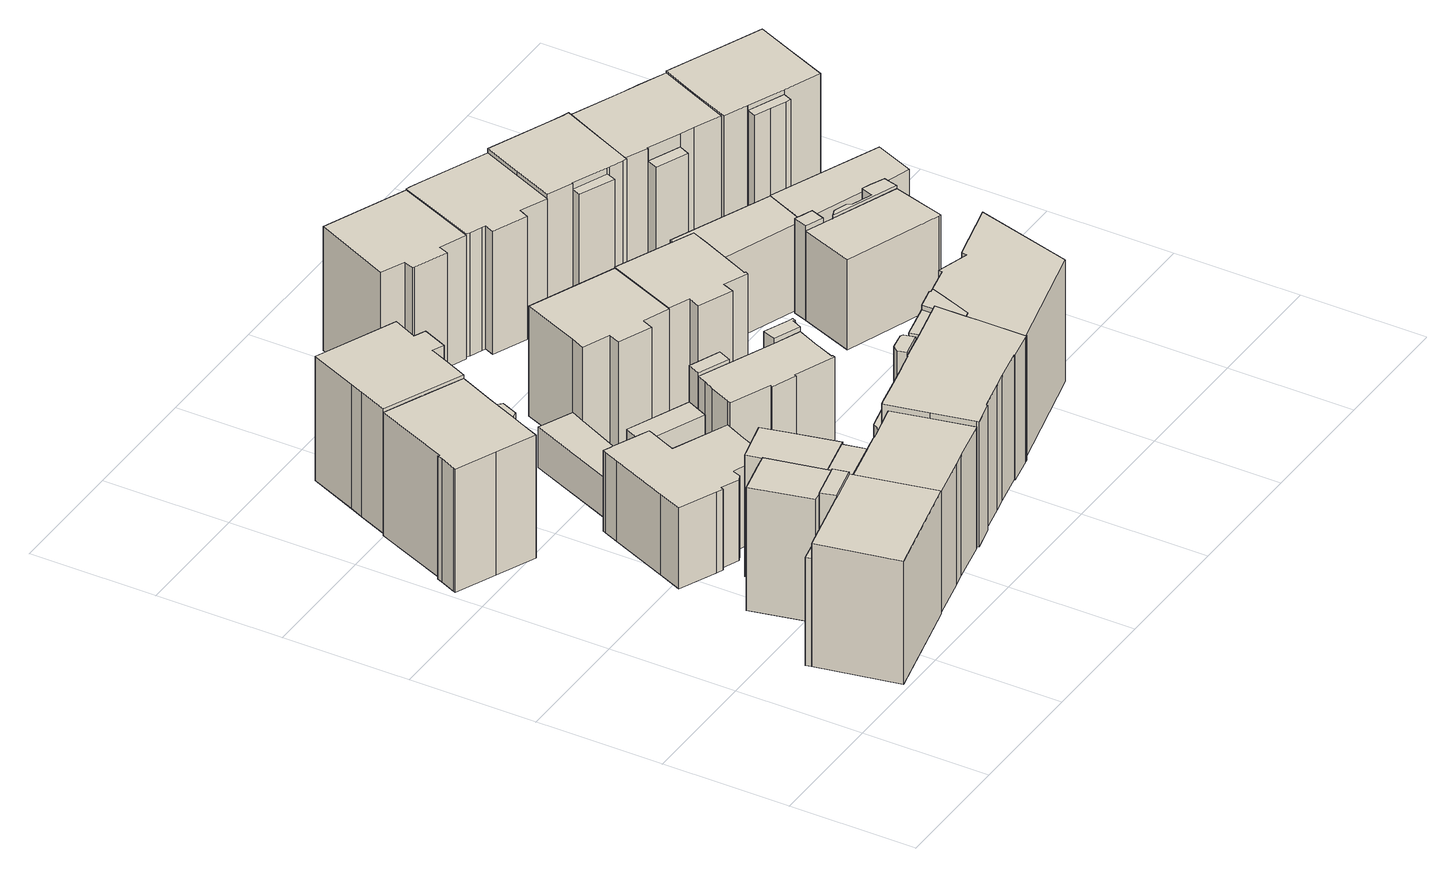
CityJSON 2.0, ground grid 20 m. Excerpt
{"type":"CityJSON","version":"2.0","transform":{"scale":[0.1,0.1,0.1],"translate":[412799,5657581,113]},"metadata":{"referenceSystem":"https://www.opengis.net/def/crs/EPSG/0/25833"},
"CityObjects":{
"building1":{"type":"Building","attributes":{"Gemeindeschluessel":14612000,"Geometrietyp2DReferenz":"3000","function":"31001_9998","roofType":"9999"},"children":["building1-1","building1-2","building1-3","building1-4"]},
"building1-1":{"type":"BuildingPart","attributes":{"Dachtyp_tdc":"tdcFreeFormRoof","Dachneigung":76.19,"QualitaetDacherkennung":17,"Geometrietyp2DReferenz":"3000","measuredHeight":19,"roofType":"5000"},"parents":["building1"],"geometry":[{"type":"Solid","lod":"1","boundaries":[[[[0,1,2,3]],[[4,5,6,7]],[[3,5,4,0]],[[2,6,5,3]],[[1,7,6,2]],[[0,4,7,1]]]]}]},
"building1-2":{"type":"BuildingPart","attributes":{"Dachtyp_tdc":"tdcPolyFlatRoof","Dachneigung":34.21,"QualitaetDacherkennung":70,"Geometrietyp2DReferenz":"3000","measuredHeight":22.89,"roofType":"2100"},"parents":["building1"],"geometry":[{"type":"Solid","lod":"1","boundaries":[[[[8,9,10,11]],[[12,13,14,15]],[[11,13,12,8]],[[10,14,13,11]],[[9,15,14,10]],[[8,12,15,9]]]]}]},
"building1-3":{"type":"BuildingPart","attributes":{"Dachtyp_tdc":"tdcGableRoof","Dachneigung":31.49,"QualitaetDacherkennung":72,"Geometrietyp2DReferenz":"3000","measuredHeight":22.73,"roofType":"3100"},"parents":["building1"],"geometry":[{"type":"Solid","lod":"1","boundaries":[[[[16,17,18,19]],[[20,21,7,12]],[[19,21,20,16]],[[18,7,21,19]],[[17,12,7,18]],[[16,20,12,17]]]]}]},
"building1-4":{"type":"BuildingPart","attributes":{"Dachtyp_tdc":"tdcPolyFlatRoof","Dachneigung":32.73,"QualitaetDacherkennung":65,"Geometrietyp2DReferenz":"3000","measuredHeight":22.92,"roofType":"2100"},"parents":["building1"],"geometry":[{"type":"Solid","lod":"1","boundaries":[[[[22,23,24,25,26,27]],[[14,28,29,30,31,15]],[[27,28,14,22]],[[26,29,28,27]],[[25,30,29,26]],[[24,31,30,25]],[[23,15,31,24]],[[22,14,15,23]]]]}]},
"building2":{"type":"Building","attributes":{"Gemeindeschluessel":14612000,"Geometrietyp2DReferenz":"3000","function":"31001_9998","roofType":"9999"},"children":["building2-1","building2-2"]},
"building2-1":{"type":"BuildingPart","attributes":{"Dachtyp_tdc":"tdcPolyFlatRoof","Dachneigung":29.59,"QualitaetDacherkennung":40,"Geometrietyp2DReferenz":"3000","measuredHeight":20.01,"roofType":"2100"},"parents":["building2"],"geometry":[{"type":"Solid","lod":"1","boundaries":[[[[32,33,34,35,36,37,38]],[[39,40,41,42,43,44,45]],[[38,40,39,32]],[[37,41,40,38]],[[36,42,41,37]],[[35,43,42,36]],[[34,44,43,35]],[[33,45,44,34]],[[32,39,45,33]]]]}]},
"building2-2":{"type":"BuildingPart","attributes":{"Dachtyp_tdc":"tdcGableRoof","Dachneigung":31.29,"QualitaetDacherkennung":81,"Geometrietyp2DReferenz":"3000","measuredHeight":22.71,"roofType":"3100"},"parents":["building2"],"geometry":[{"type":"Solid","lod":"1","boundaries":[[[[46,47,48,49,50,51,52,53,54,55,56,57,58,59]],[[60,61,62,63,64,65,39,45,66,67,68,69,70,71]],[[59,61,60,46]],[[58,62,61,59]],[[57,63,62,58]],[[56,64,63,57]],[[55,65,64,56]],[[54,39,65,55]],[[53,45,39,54]],[[52,66,45,53]],[[51,67,66,52]],[[50,68,67,51]],[[49,69,68,50]],[[48,70,69,49]],[[47,71,70,48]],[[46,60,71,47]]]]}]},
"building3":{"type":"Building","attributes":{"Dachtyp_tdc":"tdcFreeFormRoof","Gemeindeschluessel":14612000,"Dachneigung":10.96,"QualitaetDacherkennung":15,"Geometrietyp2DReferenz":"3000","measuredHeight":14.04,"function":"31001_9998","roofType":"5000"},"geometry":[{"type":"Solid","lod":"1","boundaries":[[[[72,73,74,75,76,77,78,79,80,81,82,83,84,85,86,87,88,89,90,91,92,93,94,95]],[[96,97,98,99,100,101,102,103,104,105,106,107,108,109,110,111,112,113,114,115,116,117,118,119]],[[95,97,96,72]],[[94,98,97,95]],[[93,99,98,94]],[[92,100,99,93]],[[91,101,100,92]],[[90,102,101,91]],[[89,103,102,90]],[[88,104,103,89]],[[87,105,104,88]],[[86,106,105,87]],[[85,107,106,86]],[[84,108,107,85]],[[83,109,108,84]],[[82,110,109,83]],[[81,111,110,82]],[[80,112,111,81]],[[79,113,112,80]],[[78,114,113,79]],[[77,115,114,78]],[[76,116,115,77]],[[75,117,116,76]],[[74,118,117,75]],[[73,119,118,74]],[[72,96,119,73]]]]}]},
"building4":{"type":"Building","attributes":{"Gemeindeschluessel":14612000,"Geometrietyp2DReferenz":"3000","function":"31001_9998","roofType":"9999"},"children":["building4-1","building4-2","building4-3","building4-4","building4-5"]},
"building4-1":{"type":"BuildingPart","attributes":{"Dachtyp_tdc":"tdcFreeFormRoof","Dachneigung":77.38,"QualitaetDacherkennung":15,"Geometrietyp2DReferenz":"3000","measuredHeight":18.76,"roofType":"5000"},"parents":["building4"],"geometry":[{"type":"Solid","lod":"1","boundaries":[[[[120,121,122,123]],[[124,125,126,127]],[[123,125,124,120]],[[122,126,125,123]],[[121,127,126,122]],[[120,124,127,121]]]]}]},
"building4-2":{"type":"BuildingPart","attributes":{"Dachtyp_tdc":"tdcPolyFlatRoof","Dachneigung":0,"QualitaetDacherkennung":67,"Geometrietyp2DReferenz":"3000","measuredHeight":4.17,"roofType":"1000"},"parents":["building4"],"geometry":[{"type":"Solid","lod":"1","boundaries":[[[[128,129,130,131,132,133,134,135,136,137,138]],[[139,140,141,142,143,144,145,146,147,148,149]],[[138,140,139,128]],[[137,141,140,138]],[[136,142,141,137]],[[135,143,142,136]],[[134,144,143,135]],[[133,145,144,134]],[[132,146,145,133]],[[131,147,146,132]],[[130,148,147,131]],[[129,149,148,130]],[[128,139,149,129]]]]}]},
"building4-3":{"type":"BuildingPart","attributes":{"Dachtyp_tdc":"tdcPolyFlatRoof","Dachneigung":31.45,"QualitaetDacherkennung":53,"Geometrietyp2DReferenz":"3000","measuredHeight":22.46,"roofType":"2100"},"parents":["building4"],"geometry":[{"type":"Solid","lod":"1","boundaries":[[[[150,151,152,153,154,155,156]],[[157,141,140,158,159,160,161]],[[156,141,157,150]],[[155,140,141,156]],[[154,158,140,155]],[[153,159,158,154]],[[152,160,159,153]],[[151,161,160,152]],[[150,157,161,151]]]]}]},
"building4-4":{"type":"BuildingPart","attributes":{"Dachtyp_tdc":"tdcGableRoof","Dachneigung":31.78,"QualitaetDacherkennung":64,"Geometrietyp2DReferenz":"3000","measuredHeight":22.28,"roofType":"3100"},"parents":["building4"],"geometry":[{"type":"Solid","lod":"1","boundaries":[[[[162,163,164,165,166,167,168,169,170,171,172,173,174]],[[175,176,124,127,177,178,179,180,181,182,183,184,185]],[[174,176,175,162]],[[173,124,176,174]],[[172,127,124,173]],[[171,177,127,172]],[[170,178,177,171]],[[169,179,178,170]],[[168,180,179,169]],[[167,181,180,168]],[[166,182,181,167]],[[165,183,182,166]],[[164,184,183,165]],[[163,185,184,164]],[[162,175,185,163]]]]}]},
"building4-5":{"type":"BuildingPart","attributes":{"Dachtyp_tdc":"tdcPolyFlatRoof","Dachneigung":34.48,"QualitaetDacherkennung":63,"Geometrietyp2DReferenz":"3000","measuredHeight":22.55,"roofType":"2100"},"parents":["building4"],"geometry":[{"type":"Solid","lod":"1","boundaries":[[[[152,186,187,153]],[[160,159,185,184]],[[153,159,160,152]],[[187,185,159,153]],[[186,184,185,187]],[[152,160,184,186]]]]}]},
"building5":{"type":"Building","attributes":{"Dachtyp_tdc":"tdcFreeFormRoof","Gemeindeschluessel":14612000,"Dachneigung":30.22,"QualitaetDacherkennung":72,"Geometrietyp2DReferenz":"3000","measuredHeight":23.35,"function":"31001_9998","roofType":"5000"},"geometry":[{"type":"Solid","lod":"1","boundaries":[[[[188,189,190,191,192,193,194,195,196,197,198]],[[199,200,201,202,203,204,205,206,207,208,209]],[[198,200,199,188]],[[197,201,200,198]],[[196,202,201,197]],[[195,203,202,196]],[[194,204,203,195]],[[193,205,204,194]],[[192,206,205,193]],[[191,207,206,192]],[[190,208,207,191]],[[189,209,208,190]],[[188,199,209,189]]]]}]},
"building6":{"type":"Building","attributes":{"Dachtyp_tdc":"tdcPolyFlatRoof","Gemeindeschluessel":14612000,"Dachneigung":5.88,"QualitaetDacherkennung":70,"Geometrietyp2DReferenz":"3000","measuredHeight":7.18,"function":"31001_9998","roofType":"2100"},"geometry":[{"type":"Solid","lod":"1","boundaries":[[[[210,211,212,213,214,215]],[[216,217,218,219,220,221]],[[215,217,216,210]],[[214,218,217,215]],[[213,219,218,214]],[[212,220,219,213]],[[211,221,220,212]],[[210,216,221,211]]]]}]},
"building7":{"type":"Building","attributes":{"Dachtyp_tdc":"tdcFreeFormRoof","Gemeindeschluessel":14612000,"Dachneigung":64.32,"QualitaetDacherkennung":4,"Geometrietyp2DReferenz":"3000","measuredHeight":13.69,"function":"31001_9998","roofType":"5000"},"geometry":[{"type":"Solid","lod":"1","boundaries":[[[[222,223,224,225,226,227]],[[228,229,230,231,232,233]],[[227,229,228,222]],[[226,230,229,227]],[[225,231,230,226]],[[224,232,231,225]],[[223,233,232,224]],[[222,228,233,223]]]]}]},
"building8":{"type":"Building","attributes":{"Gemeindeschluessel":14612000,"Geometrietyp2DReferenz":"3000","function":"31001_9998","roofType":"9999"},"children":["building8-1","building8-2","building8-3"]},
"building8-1":{"type":"BuildingPart","attributes":{"Dachtyp_tdc":"tdcGableRoof","Dachneigung":40.02,"QualitaetDacherkennung":52,"Geometrietyp2DReferenz":"3000","measuredHeight":19.2,"roofType":"3100"},"parents":["building8"],"geometry":[{"type":"Solid","lod":"1","boundaries":[[[[234,235,236,237,238,239,240,241,242,243,244,245,246,247,248,249]],[[250,251,252,253,254,255,256,257,232,258,259,260,261,262,263,264]],[[249,251,250,234]],[[248,252,251,249]],[[247,253,252,248]],[[246,254,253,247]],[[245,255,254,246]],[[244,256,255,245]],[[243,257,256,244]],[[242,232,257,243]],[[241,258,232,242]],[[240,259,258,241]],[[239,260,259,240]],[[238,261,260,239]],[[237,262,261,238]],[[236,263,262,237]],[[235,264,263,236]],[[234,250,264,235]]]]}]},
"building8-2":{"type":"BuildingPart","attributes":{"Dachtyp_tdc":"tdcPolyFlatRoof","Dachneigung":30,"QualitaetDacherkennung":47,"Geometrietyp2DReferenz":"3000","measuredHeight":19.42,"roofType":"2100"},"parents":["building8"],"geometry":[{"type":"Solid","lod":"1","boundaries":[[[[265,266,267,268]],[[258,230,269,259]],[[268,230,258,265]],[[267,269,230,268]],[[266,259,269,267]],[[265,258,259,266]]]]}]},
"building8-3":{"type":"BuildingPart","attributes":{"Dachtyp_tdc":"tdcPolyFlatRoof","Dachneigung":29.47,"QualitaetDacherkennung":47,"Geometrietyp2DReferenz":"3000","measuredHeight":19.37,"roofType":"2100"},"parents":["building8"],"geometry":[{"type":"Solid","lod":"1","boundaries":[[[[270,271,272,273,274,275,276]],[[260,277,278,279,280,281,261]],[[276,277,260,270]],[[275,278,277,276]],[[274,279,278,275]],[[273,280,279,274]],[[272,281,280,273]],[[271,261,281,272]],[[270,260,261,271]]]]}]},
"building9":{"type":"Building","attributes":{"Gemeindeschluessel":14612000,"Geometrietyp2DReferenz":"3000","function":"31001_9998","roofType":"9999"},"children":["building9-1","building9-2","building9-3","building9-4"]},
"building9-1":{"type":"BuildingPart","attributes":{"Dachtyp_tdc":"tdcPolyFlatRoof","Dachneigung":15.44,"QualitaetDacherkennung":61,"Geometrietyp2DReferenz":"3000","measuredHeight":21.33,"roofType":"2100"},"parents":["building9"],"geometry":[{"type":"Solid","lod":"1","boundaries":[[[[282,283,284,285,286,287,288]],[[289,290,291,292,293,294,295]],[[288,290,289,282]],[[287,291,290,288]],[[286,292,291,287]],[[285,293,292,286]],[[284,294,293,285]],[[283,295,294,284]],[[282,289,295,283]]]]}]},
"building9-2":{"type":"BuildingPart","attributes":{"Dachtyp_tdc":"tdcGableRoof","Dachneigung":27.83,"QualitaetDacherkennung":60,"Geometrietyp2DReferenz":"3000","measuredHeight":22.81,"roofType":"3100"},"parents":["building9"],"geometry":[{"type":"Solid","lod":"1","boundaries":[[[[296,297,298,299,300,301,302,303,304,305,306,307,308,309,310,311,312,313,314,315,316,317,318,319,320,321]],[[322,323,324,325,326,327,328,329,330,331,289,332,333,334,335,336,337,338,339,340,341,342,343,344,345,346]],[[321,323,322,296]],[[320,324,323,321]],[[319,325,324,320]],[[318,326,325,319]],[[317,327,326,318]],[[316,328,327,317]],[[315,329,328,316]],[[314,330,329,315]],[[313,331,330,314]],[[312,289,331,313]],[[311,332,289,312]],[[310,333,332,311]],[[309,334,333,310]],[[308,335,334,309]],[[307,336,335,308]],[[306,337,336,307]],[[305,338,337,306]],[[304,339,338,305]],[[303,340,339,304]],[[302,341,340,303]],[[301,342,341,302]],[[300,343,342,301]],[[299,344,343,300]],[[298,345,344,299]],[[297,346,345,298]],[[296,322,346,297]]]]}]},
"building9-3":{"type":"BuildingPart","attributes":{"Dachtyp_tdc":"tdcFreeFormRoof","Dachneigung":30.23,"QualitaetDacherkennung":33,"Geometrietyp2DReferenz":"3000","measuredHeight":21.88,"roofType":"5000"},"parents":["building9"],"geometry":[{"type":"Solid","lod":"1","boundaries":[[[[347,348,349,350,351,352]],[[327,353,354,355,356,328]],[[352,353,327,347]],[[351,354,353,352]],[[350,355,354,351]],[[349,356,355,350]],[[348,328,356,349]],[[347,327,328,348]]]]}]},
"building9-4":{"type":"BuildingPart","attributes":{"Dachtyp_tdc":"tdcPolyFlatRoof","Dachneigung":31.08,"QualitaetDacherkennung":31,"Geometrietyp2DReferenz":"3000","measuredHeight":20.22,"roofType":"2100"},"parents":["building9"],"geometry":[{"type":"Solid","lod":"1","boundaries":[[[[357,358,359,360]],[[330,361,290,331]],[[360,361,330,357]],[[359,290,361,360]],[[358,331,290,359]],[[357,330,331,358]]]]}]},
"building10":{"type":"Building","attributes":{"Dachtyp_tdc":"tdcPolyFlatRoof","Gemeindeschluessel":14612000,"Dachneigung":0,"QualitaetDacherkennung":0,"Geometrietyp2DReferenz":"3000","BezugspunktDach":"2000","measuredHeight":3,"function":"31001_9998"},"geometry":[{"type":"Solid","lod":"1","boundaries":[[[[362,363,364,365]],[[366,367,368,369]],[[365,367,366,362]],[[364,368,367,365]],[[363,369,368,364]],[[362,366,369,363]]]]}]},
"building11":{"type":"Building","attributes":{"Dachtyp_tdc":"tdcFreeFormRoof","Gemeindeschluessel":14612000,"Dachneigung":28.94,"QualitaetDacherkennung":61,"Geometrietyp2DReferenz":"3000","measuredHeight":20.75,"function":"31001_9998","roofType":"5000"},"geometry":[{"type":"Solid","lod":"1","boundaries":[[[[370,371,372,373,374,375,376,377,378]],[[379,380,381,382,383,384,385,386,387]],[[378,380,379,370]],[[377,381,380,378]],[[376,382,381,377]],[[375,383,382,376]],[[374,384,383,375]],[[373,385,384,374]],[[372,386,385,373]],[[371,387,386,372]],[[370,379,387,371]]]]}]},
"building12":{"type":"Building","attributes":{"Dachtyp_tdc":"tdcPolyFlatRoof","Gemeindeschluessel":14612000,"Dachneigung":0,"QualitaetDacherkennung":46,"Geometrietyp2DReferenz":"3000","measuredHeight":4.11,"function":"31001_9998","roofType":"1000"},"geometry":[{"type":"Solid","lod":"1","boundaries":[[[[388,389,390,391,392,393,394,395,396,397]],[[398,399,400,401,402,403,404,405,406,407]],[[397,399,398,388]],[[396,400,399,397]],[[395,401,400,396]],[[394,402,401,395]],[[393,403,402,394]],[[392,404,403,393]],[[391,405,404,392]],[[390,406,405,391]],[[389,407,406,390]],[[388,398,407,389]]]]}]},
"building13":{"type":"Building","attributes":{"Dachtyp_tdc":"tdcFreeFormRoof","Gemeindeschluessel":14612000,"Dachneigung":31.66,"QualitaetDacherkennung":59,"Geometrietyp2DReferenz":"3000","measuredHeight":23.36,"function":"31001_9998","roofType":"5000"},"geometry":[{"type":"Solid","lod":"1","boundaries":[[[[408,409,410,411,412,413,414,415,416]],[[417,418,419,420,421,422,423,424,425]],[[416,418,417,408]],[[415,419,418,416]],[[414,420,419,415]],[[413,421,420,414]],[[412,422,421,413]],[[411,423,422,412]],[[410,424,423,411]],[[409,425,424,410]],[[408,417,425,409]]]]}]},
"building14":{"type":"Building","attributes":{"Dachtyp_tdc":"tdcFreeFormRoof","Gemeindeschluessel":14612000,"Dachneigung":25.43,"QualitaetDacherkennung":61,"Geometrietyp2DReferenz":"3000","measuredHeight":20.87,"function":"31001_9998","roofType":"5000"},"geometry":[{"type":"Solid","lod":"1","boundaries":[[[[426,427,428,429,430,431,432,433,434,435,436]],[[437,438,439,440,441,442,443,444,445,446,447]],[[436,438,437,426]],[[435,439,438,436]],[[434,440,439,435]],[[433,441,440,434]],[[432,442,441,433]],[[431,443,442,432]],[[430,444,443,431]],[[429,445,444,430]],[[428,446,445,429]],[[427,447,446,428]],[[426,437,447,427]]]]}]},
"building15":{"type":"Building","attributes":{"Dachtyp_tdc":"tdcFreeFormRoof","Gemeindeschluessel":14612000,"Dachneigung":31.48,"QualitaetDacherkennung":60,"Geometrietyp2DReferenz":"3000","measuredHeight":23.14,"function":"31001_9998","roofType":"5000"},"geometry":[{"type":"Solid","lod":"1","boundaries":[[[[448,449,450,451,452,453,454,455,456,457,458,459]],[[460,461,462,463,464,465,466,467,468,469,470,471]],[[459,461,460,448]],[[458,462,461,459]],[[457,463,462,458]],[[456,464,463,457]],[[455,465,464,456]],[[454,466,465,455]],[[453,467,466,454]],[[452,468,467,453]],[[451,469,468,452]],[[450,470,469,451]],[[449,471,470,450]],[[448,460,471,449]]]]}]},
"building16":{"type":"Building","attributes":{"Dachtyp_tdc":"tdcFreeFormRoof","Gemeindeschluessel":14612000,"Dachneigung":28.3,"QualitaetDacherkennung":59,"Geometrietyp2DReferenz":"3000","measuredHeight":22.64,"function":"31001_9998","roofType":"5000"},"geometry":[{"type":"Solid","lod":"1","boundaries":[[[[282,472,473,474,475,476,477,478,479,285,284,283]],[[480,481,482,483,484,485,486,487,488,489,490,491]],[[283,481,480,282]],[[284,482,481,283]],[[285,483,482,284]],[[479,484,483,285]],[[478,485,484,479]],[[477,486,485,478]],[[476,487,486,477]],[[475,488,487,476]],[[474,489,488,475]],[[473,490,489,474]],[[472,491,490,473]],[[282,480,491,472]]]]}]},
"building17":{"type":"Building","attributes":{"Dachtyp_tdc":"tdcPolyFlatRoof","Gemeindeschluessel":14612000,"Dachneigung":6.48,"QualitaetDacherkennung":58,"Geometrietyp2DReferenz":"3000","measuredHeight":14.94,"function":"31001_9998","roofType":"2100"},"geometry":[{"type":"Solid","lod":"1","boundaries":[[[[492,493,494,495,496,497,498]],[[499,500,501,502,503,504,505]],[[498,500,499,492]],[[497,501,500,498]],[[496,502,501,497]],[[495,503,502,496]],[[494,504,503,495]],[[493,505,504,494]],[[492,499,505,493]]]]}]},
"building18":{"type":"Building","attributes":{"Gemeindeschluessel":14612000,"Geometrietyp2DReferenz":"3000","function":"31001_9998","roofType":"9999"},"children":["building18-1","building18-2"]},
"building18-1":{"type":"BuildingPart","attributes":{"Dachtyp_tdc":"tdcGableRoof","Dachneigung":31.53,"QualitaetDacherkennung":61,"Geometrietyp2DReferenz":"3000","measuredHeight":23.21,"roofType":"3100"},"parents":["building18"],"geometry":[{"type":"Solid","lod":"1","boundaries":[[[[506,507,508,509,510,511,512,513,514,515,516,517,518,519]],[[520,521,522,523,524,525,526,527,528,529,530,531,532,533]],[[519,521,520,506]],[[518,522,521,519]],[[517,523,522,518]],[[516,524,523,517]],[[515,525,524,516]],[[514,526,525,515]],[[513,527,526,514]],[[512,528,527,513]],[[511,529,528,512]],[[510,530,529,511]],[[509,531,530,510]],[[508,532,531,509]],[[507,533,532,508]],[[506,520,533,507]]]]}]},
"building18-2":{"type":"BuildingPart","attributes":{"Dachtyp_tdc":"tdcPolyFlatRoof","Dachneigung":31.23,"QualitaetDacherkennung":28,"Geometrietyp2DReferenz":"3000","measuredHeight":20.66,"roofType":"2100"},"parents":["building18"],"geometry":[{"type":"Solid","lod":"1","boundaries":[[[[534,535,536,537,538]],[[539,524,523,522,540]],[[538,524,539,534]],[[537,523,524,538]],[[536,522,523,537]],[[535,540,522,536]],[[534,539,540,535]]]]}]},
"building19":{"type":"Building","attributes":{"Gemeindeschluessel":14612000,"Geometrietyp2DReferenz":"3000","function":"31001_9998","roofType":"9999"},"children":["building19-1","building19-2","building19-3"]},
"building19-1":{"type":"BuildingPart","attributes":{"Dachtyp_tdc":"tdcGableRoof","Dachneigung":38.2,"QualitaetDacherkennung":55,"Geometrietyp2DReferenz":"3000","measuredHeight":16.7,"roofType":"3100"},"parents":["building19"],"geometry":[{"type":"Solid","lod":"1","boundaries":[[[[541,542,543,544,545,546,547]],[[548,549,550,551,552,553,554]],[[547,549,548,541]],[[546,550,549,547]],[[545,551,550,546]],[[544,552,551,545]],[[543,553,552,544]],[[542,554,553,543]],[[541,548,554,542]]]]}]},
"building19-2":{"type":"BuildingPart","attributes":{"Dachtyp_tdc":"tdcFreeFormRoof","Dachneigung":69.22,"QualitaetDacherkennung":17,"Geometrietyp2DReferenz":"3000","measuredHeight":17.14,"roofType":"5000"},"parents":["building19"],"geometry":[{"type":"Solid","lod":"1","boundaries":[[[[555,556,557,558,559,560,561,562,563,564]],[[565,566,567,568,569,570,571,572,550,549]],[[564,566,565,555]],[[563,567,566,564]],[[562,568,567,563]],[[561,569,568,562]],[[560,570,569,561]],[[559,571,570,560]],[[558,572,571,559]],[[557,550,572,558]],[[556,549,550,557]],[[555,565,549,556]]]]}]},
"building19-3":{"type":"BuildingPart","attributes":{"Dachtyp_tdc":"tdcPolyFlatRoof","Dachneigung":53.07,"QualitaetDacherkennung":52,"Geometrietyp2DReferenz":"3000","measuredHeight":17.71,"roofType":"2100"},"parents":["building19"],"geometry":[{"type":"Solid","lod":"1","boundaries":[[[[573,574,575,576,577,578]],[[548,554,579,580,581,582]],[[578,554,548,573]],[[577,579,554,578]],[[576,580,579,577]],[[575,581,580,576]],[[574,582,581,575]],[[573,548,582,574]]]]}]},
"building20":{"type":"Building","attributes":{"Gemeindeschluessel":14612000,"Geometrietyp2DReferenz":"3000","function":"31001_9998","roofType":"9999"},"children":["building20-1","building20-2"]},
"building20-1":{"type":"BuildingPart","attributes":{"Dachtyp_tdc":"tdcPolyFlatRoof","Dachneigung":21.63,"QualitaetDacherkennung":34,"Geometrietyp2DReferenz":"3000","measuredHeight":18.87,"roofType":"2100"},"parents":["building20"],"geometry":[{"type":"Solid","lod":"1","boundaries":[[[[583,584,585,586,587]],[[588,589,590,591,592]],[[587,589,588,583]],[[586,590,589,587]],[[585,591,590,586]],[[584,592,591,585]],[[583,588,592,584]]]]}]},
"building20-2":{"type":"BuildingPart","attributes":{"Dachtyp_tdc":"tdcGableRoof","Dachneigung":31.05,"QualitaetDacherkennung":71,"Geometrietyp2DReferenz":"3000","measuredHeight":22.6,"roofType":"3100"},"parents":["building20"],"geometry":[{"type":"Solid","lod":"1","boundaries":[[[[593,594,595,596,597,598,599,600,601,602,603,604]],[[591,590,589,605,606,607,608,609,610,611,612,613]],[[603,590,591,604]],[[602,589,590,603]],[[601,605,589,602]],[[600,606,605,601]],[[599,607,606,600]],[[598,608,607,599]],[[597,609,608,598]],[[596,610,609,597]],[[595,611,610,596]],[[594,612,611,595]],[[593,613,612,594]],[[604,591,613,593]]]]}]},
"building21":{"type":"Building","attributes":{"Dachtyp_tdc":"tdcPolyFlatRoof","Gemeindeschluessel":14612000,"Dachneigung":6.03,"QualitaetDacherkennung":57,"Geometrietyp2DReferenz":"3000","measuredHeight":14.98,"function":"31001_9998","roofType":"2100"},"geometry":[{"type":"Solid","lod":"1","boundaries":[[[[614,615,616,617,618,619,620,621,622]],[[623,624,625,626,499,505,627,628,629]],[[622,624,623,614]],[[621,625,624,622]],[[620,626,625,621]],[[619,499,626,620]],[[618,505,499,619]],[[617,627,505,618]],[[616,628,627,617]],[[615,629,628,616]],[[614,623,629,615]]]]}]},
"building22":{"type":"Building","attributes":{"Gemeindeschluessel":14612000,"Geometrietyp2DReferenz":"3000","function":"31001_9998","roofType":"9999"},"children":["building22-1","building22-2"]},
"building22-1":{"type":"BuildingPart","attributes":{"Dachtyp_tdc":"tdcPolyFlatRoof","Dachneigung":32.01,"QualitaetDacherkennung":24,"Geometrietyp2DReferenz":"3000","measuredHeight":20.52,"roofType":"2100"},"parents":["building22"],"geometry":[{"type":"Solid","lod":"1","boundaries":[[[[630,631,632,633,634,635]],[[636,637,638,639,640,641]],[[635,637,636,630]],[[634,638,637,635]],[[633,639,638,634]],[[632,640,639,633]],[[631,641,640,632]],[[630,636,641,631]]]]}]},
"building22-2":{"type":"BuildingPart","attributes":{"Dachtyp_tdc":"tdcGableRoof","Dachneigung":28.21,"QualitaetDacherkennung":71,"Geometrietyp2DReferenz":"3000","measuredHeight":22.71,"roofType":"3100"},"parents":["building22"],"geometry":[{"type":"Solid","lod":"1","boundaries":[[[[642,643,644,645,646,647,648,649,650,651,652,653]],[[640,654,655,656,657,658,659,660,661,662,663,641]],[[653,640,641,642]],[[652,654,640,653]],[[651,655,654,652]],[[650,656,655,651]],[[649,657,656,650]],[[648,658,657,649]],[[647,659,658,648]],[[646,660,659,647]],[[645,661,660,646]],[[644,662,661,645]],[[643,663,662,644]],[[642,641,663,643]]]]}]}
},
"vertices":[
[101,148,186],[103,139,186],[177,156,186],[175,163,186],[101,148,5],[175,163,5],[177,156,5],[103,139,5],
[272,177,214],[267,201,214],[209,188,214],[215,164,214],[272,177,5],[215,164,5],[209,188,5],[267,201,5],
[300,48,211],[272,177,211],[103,139,211],[129,9,211],[300,48,5],[129,9,5],
[209,188,211],[267,201,211],[246,299,211],[223,294,211],[174,283,211],[196,186,211],[196,186,5],[174,283,5],[223,294,5],[246,299,5],
[175,687,203],[158,647,203],[160,652,203],[169,648,203],[179,650,203],[190,676,203],[184,683,203],[175,687,8],[184,683,8],[190,676,8],[179,650,8],[169,648,8],[160,652,8],[158,647,8],
[21,676,214],[9,650,214],[8,647,214],[72,619,214],[134,592,214],[135,595,214],[146,620,214],[158,647,214],[175,687,214],[201,745,214],[138,773,214],[76,800,214],[27,682,214],[24,684,214],[21,676,8],[24,684,8],[27,682,8],[76,800,8],[138,773,8],[201,745,8],[146,620,8],[135,595,8],[134,592,8],[72,619,8],[8,647,8],[9,650,8],
[289,466,141],[298,487,141],[308,510,141],[310,515,141],[300,519,141],[253,540,141],[249,541,141],[238,546,141],[236,541,141],[226,518,141],[187,426,141],[171,388,141],[230,362,141],[240,358,141],[242,362,141],[270,350,141],[279,354,141],[284,367,141],[337,347,141],[354,382,141],[360,395,141],[369,415,141],[373,423,141],[376,429,141],[289,466,6],[376,429,6],[373,423,6],[369,415,6],[360,395,6],[354,382,6],[337,347,6],[284,367,6],[279,354,6],[270,350,6],[242,362,6],[240,358,6],[230,362,6],[171,388,6],[187,426,6],[226,518,6],[236,541,6],[238,546,6],[249,541,6],[253,540,6],[300,519,6],[310,515,6],[308,510,6],[298,487,6],
[367,192,184],[431,207,184],[429,216,184],[365,202,184],[367,192,7],[365,202,7],[429,216,7],[431,207,7],
[334,307,49],[337,293,49],[380,303,49],[404,361,49],[386,369,49],[391,381,49],[360,395,49],[354,382,49],[337,347,49],[307,340,49],[316,303,49],[334,307,7],[316,303,7],[307,340,7],[337,347,7],[354,382,7],[360,395,7],[391,381,7],[386,369,7],[404,361,7],[380,303,7],[337,293,7],
[240,324,210],[246,299,210],[265,208,210],[329,222,210],[334,223,210],[316,303,210],[307,340,210],[240,324,7],[334,223,7],[329,222,7],[265,208,7],[246,299,7],
[340,187,209],[337,186,209],[273,172,209],[286,113,209],[300,48,209],[368,63,209],[390,68,209],[456,82,209],[458,83,209],[444,148,209],[431,207,209],[367,192,209],[363,192,209],[340,187,7],[363,192,7],[444,148,7],[458,83,7],[456,82,7],[390,68,7],[368,63,7],[300,48,7],[286,113,7],[273,172,7],[337,186,7],
[273,172,210],[337,186,210],
[265,888,220],[138,943,220],[105,866,220],[95,845,220],[76,800,220],[201,745,220],[221,790,220],[230,811,220],[248,803,220],[265,842,220],[247,850,220],[265,888,12],[247,850,12],[265,842,12],[248,803,12],[230,811,12],[221,790,12],[201,745,12],[76,800,12],[95,845,12],[105,866,12],[138,943,12],
[316,554,79],[361,649,79],[372,671,79],[318,695,79],[253,540,79],[300,519,79],[316,554,11],[300,519,11],[253,540,11],[318,695,11],[372,671,11],[361,649,11],
[300,519,126],[310,515,126],[399,478,126],[407,495,126],[415,512,126],[316,554,126],[300,519,9],[316,554,9],[415,512,9],[407,495,9],[399,478,9],[310,515,9],
[539,354,181],[541,358,181],[539,359,181],[554,394,181],[568,425,181],[526,442,181],[455,472,181],[406,493,181],[399,478,181],[391,462,181],[376,429,181],[373,423,181],[437,396,181],[435,393,181],[474,377,181],[475,380,181],[539,354,9],[475,380,9],[474,377,9],[435,393,9],[437,396,9],[373,423,9],[376,429,9],[391,462,9],[406,493,9],[455,472,9],[526,442,9],[568,425,9],[554,394,9],[539,359,9],[541,358,9],
[406,493,187],[455,472,187],[464,492,187],[415,512,187],[464,492,9],
[526,442,189],[568,425,189],[575,440,189],[578,439,189],[580,444,189],[574,446,189],[534,463,189],[534,463,9],[574,446,9],[580,444,9],[578,439,9],[575,440,9],
[667,222,213],[682,226,213],[701,279,213],[707,296,213],[700,295,213],[699,297,213],[667,290,213],[667,222,9],[667,290,9],[699,297,9],[700,295,9],[707,296,9],[701,279,9],[682,226,9],
[469,225,218],[435,218,218],[429,216,218],[444,148,218],[458,83,218],[459,80,218],[499,89,218],[499,92,218],[547,102,218],[570,107,218],[621,118,218],[621,116,218],[665,125,218],[669,126,218],[668,128,218],[668,198,218],[667,222,218],[667,270,218],[615,258,218],[584,251,218],[583,251,218],[545,243,218],[545,242,218],[540,241,218],[518,236,218],[515,235,218],[469,225,9],[515,235,9],[518,236,9],[540,241,9],[545,242,9],[545,243,9],[583,251,9],[584,251,9],[615,258,9],[667,270,9],[668,198,9],[668,128,9],[669,126,9],[665,125,9],[621,116,9],[621,118,9],[570,107,9],[547,102,9],[499,92,9],[499,89,9],[459,80,9],[458,83,9],[444,148,9],[429,216,9],[435,218,9],
[545,243,224],[583,251,224],[579,269,224],[574,271,224],[548,266,224],[542,257,224],[542,257,9],[548,266,9],[574,271,9],[579,269,9],
[615,258,205],[667,270,205],[667,290,205],[610,278,205],[610,278,9],
[455,472,47],[526,442,47],[534,463,47],[464,492,47],[455,472,17],[464,492,17],[534,463,17],[526,442,17],
[361,649,202],[404,631,202],[397,613,202],[449,591,202],[457,609,202],[499,592,202],[546,705,202],[409,762,202],[372,671,202],[361,649,18],[372,671,18],[409,762,18],[546,705,18],[499,592,18],[457,609,18],[449,591,18],[397,613,18],[404,631,18],
[674,340,51],[587,320,51],[576,303,51],[583,270,51],[579,269,51],[584,251,51],[615,258,51],[610,278,51],[699,297,51],[692,328,51],[674,340,10],[692,328,10],[699,297,10],[610,278,10],[615,258,10],[584,251,10],[579,269,10],[583,270,10],[576,303,10],[587,320,10],
[381,942,229],[375,926,229],[379,925,229],[430,903,229],[436,918,229],[479,901,229],[531,1026,229],[399,1081,229],[344,958,229],[381,942,22],[344,958,22],[399,1081,22],[531,1026,22],[479,901,22],[436,918,22],[430,903,22],[379,925,22],[375,926,22],
[670,652,204],[546,705,204],[499,592,204],[531,578,204],[523,560,204],[577,537,204],[584,555,204],[622,539,204],[625,544,204],[623,545,204],[660,628,204],[670,652,15],[660,628,15],[623,545,15],[625,544,15],[622,539,15],[584,555,15],[577,537,15],[523,560,15],[531,578,15],[499,592,15],[546,705,15],
[564,865,231],[607,847,231],[661,972,231],[557,1016,231],[537,1024,231],[531,1026,231],[479,901,231],[484,898,231],[504,890,231],[509,888,231],[503,873,231],[557,850,231],[564,865,25],[557,850,25],[503,873,25],[509,888,25],[504,890,25],[484,898,25],[479,901,25],[531,1026,25],[537,1024,25],[557,1016,25],[661,972,25],[607,847,25],
[668,128,213],[857,173,213],[899,328,213],[802,305,213],[800,296,213],[749,311,213],[748,305,213],[710,297,213],[667,222,10],[682,226,10],[701,279,10],[707,296,10],[710,297,10],[748,305,10],[749,311,10],[800,296,10],[802,305,10],[899,328,10],[857,173,10],[668,128,10],
[820,567,162],[850,635,162],[691,701,162],[670,652,162],[660,628,162],[808,572,162],[811,571,162],[820,567,17],[811,571,17],[808,572,17],[660,628,17],[670,652,17],[691,701,17],[850,635,17],
[728,798,238],[734,795,238],[738,803,238],[762,857,238],[790,919,238],[780,922,238],[759,931,238],[661,972,238],[634,910,238],[607,847,238],[647,830,238],[648,831,238],[703,808,238],[707,806,238],[728,798,27],[707,806,27],[703,808,27],[648,831,27],[647,830,27],[607,847,27],[634,910,27],[661,972,27],[759,931,27],[780,922,27],[790,919,27],[762,857,27],[738,803,27],[734,795,27],
[641,816,228],[697,792,228],[703,808,228],[648,831,228],[647,830,228],[641,816,27],[697,792,27],
[828,539,164],[800,550,164],[768,466,164],[922,410,164],[925,409,164],[949,492,164],[844,533,164],[828,539,14],[844,533,14],[949,492,14],[925,409,14],[922,410,14],[768,466,14],[800,550,14],
[855,537,169],[844,533,169],[949,492,169],[952,504,169],[955,515,169],[933,525,169],[920,530,169],[913,511,169],[881,523,169],[876,530,169],[855,537,14],[876,530,14],[881,523,14],[913,511,14],[920,530,14],[933,525,14],[955,515,14],[952,504,14],
[828,539,172],[836,561,172],[820,567,172],[811,571,172],[808,572,172],[800,550,172],[808,572,14],[811,571,14],[820,567,14],[836,561,14],
[770,769,211],[821,748,211],[829,765,211],[777,787,211],[777,786,211],[770,769,26],[777,786,26],[777,787,26],[829,765,26],[821,748,26],
[851,756,233],[894,738,233],[919,794,233],[945,854,233],[900,873,233],[878,882,233],[790,919,233],[763,859,233],[738,803,233],[777,786,233],[777,787,233],[829,765,233],[738,803,26],[763,859,26],[790,919,26],[878,882,26],[900,873,26],[945,854,26],[919,794,26],[894,738,26],[851,756,26],
[955,515,163],[998,501,163],[1000,505,163],[1024,563,163],[850,635,163],[820,567,163],[836,561,163],[920,530,163],[933,525,163],[955,515,17],[933,525,17],[920,530,17],[836,561,17],[1024,563,17],[1000,505,17],[998,501,17],
[981,678,228],[987,692,228],[930,716,228],[924,702,228],[949,691,228],[973,681,228],[981,678,27],[973,681,27],[949,691,27],[924,702,27],[930,716,27],[987,692,27],
[987,692,236],[1045,668,236],[1070,727,236],[1097,790,236],[1030,818,236],[1007,828,236],[945,854,236],[917,791,236],[894,738,236],[892,732,236],[930,717,236],[930,716,236],[930,717,27],[892,732,27],[894,738,27],[917,791,27],[945,854,27],[1007,828,27],[1030,818,27],[1097,790,27],[1070,727,27],[1045,668,27]
]}
